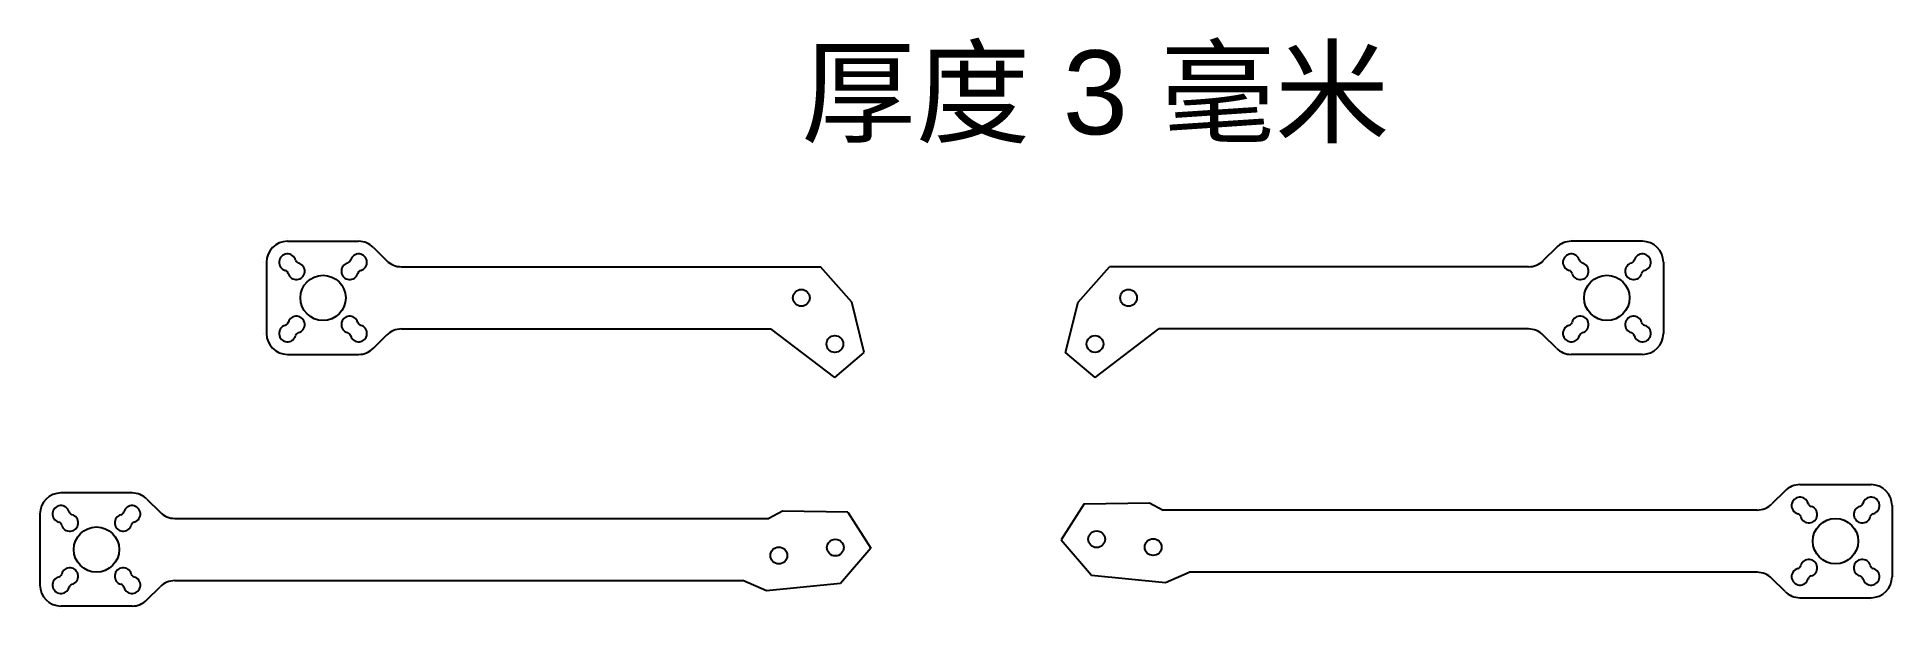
# Model space of a CAD drawing. Header units: inches. Extents: x -111 to 111, y -14 to 55.
import ezdxf

# ---------------------------------------------------------------- set-up
doc = ezdxf.new("R2010")
doc.units = ezdxf.units.IN
doc.header["$MEASUREMENT"] = 0
doc.layers.add('Arms', color=112, linetype='Continuous')
doc.styles.get("Standard").update_dxf_attribs({"font": 'arial.ttf'})

msp = doc.modelspace()

# ---------------------------------------------------------------- linework, layer by layer
at = {"layer": 'Arms'}
for p, q in [((-80.74, 30.57), (-80.74, 30.57)), ((-80.74, 30.24), (-72.26, 30.24)), ((-72.26, 30.57), (-72.26, 30.57)), ((-70.49, 29.51), (-68.92, 27.94)), ((70.49, 29.51), (68.92, 27.94)), ((72.26, 30.57), (72.26, 30.57)), ((80.74, 30.24), (72.26, 30.24)), ((80.74, 30.57), (80.74, 30.57)), ((-83.57, 27.74), (-83.57, 27.74)), ((-83.24, 27.74), (-83.24, 19.26)), ((-67.16, 27.21), (-17.21, 27.21)), ((-13.5, 23), (-17.21, 27.21)), ((13.5, 23), (17.21, 27.21)), ((67.16, 27.21), (17.21, 27.21)), ((83.24, 27.74), (83.24, 19.26)), ((83.57, 27.74), (83.57, 27.74)), ((-12, 17), (-13.5, 23)), ((12, 17), (13.5, 23)), ((-83.57, 19.26), (-83.57, 19.26)), ((-70.49, 17.49), (-68.92, 19.06)), ((-67.16, 19.79), (-23.12, 19.79)), ((-15.5, 14), (-23.12, 19.79)), ((15.5, 14), (23.12, 19.79)), ((67.16, 19.79), (23.12, 19.79)), ((70.49, 17.49), (68.92, 19.06)), ((83.57, 19.26), (83.57, 19.26)), ((-80.74, 16.76), (-72.26, 16.76)), ((-80.74, 16.43), (-80.74, 16.43)), ((-15.5, 14), (-12, 17)), ((15.5, 14), (12, 17)), ((80.74, 16.76), (72.26, 16.76)), ((80.74, 16.43), (80.74, 16.43)), ((-99.26, 0.24), (-107.74, 0.24)), ((97.74, 0.51), (96.17, -1.06)), ((99.51, 1.24), (107.99, 1.24)), ((-97.49, -0.49), (-95.92, -2.06)), ((-21.74, -1.92), (-23.36, -2.79)), ((-13.96, -2.05), (-21.74, -1.92)), ((-13.96, -2.05), (-11.21, -6.34)), ((14.21, -1.05), (11.46, -5.34)), ((14.21, -1.05), (21.99, -0.92)), ((21.99, -0.92), (23.61, -1.79)), ((94.41, -1.79), (23.61, -1.79)), ((110.49, -1.26), (110.49, -9.74)), ((110.82, -1.26), (110.82, -1.26)), ((-110.57, -2.26), (-110.57, -2.26)), ((-110.24, -2.26), (-110.24, -10.74)), ((-94.16, -2.79), (-23.36, -2.79)), ((-11.21, -6.34), (-14.85, -10.56)), ((11.46, -5.34), (15.1, -9.56)), ((-110.57, -10.74), (-110.57, -10.74)), ((-97.49, -12.51), (-95.92, -10.94)), ((-94.16, -10.21), (-26.48, -10.2)), ((-23.67, -11.43), (-26.48, -10.2)), ((-14.85, -10.56), (-23.67, -11.43)), ((15.1, -9.56), (23.92, -10.43)), ((23.92, -10.43), (26.73, -9.2)), ((94.41, -9.21), (26.73, -9.2)), ((97.74, -11.51), (96.17, -9.94)), ((110.82, -9.74), (110.82, -9.74)), ((-99.26, -13.24), (-107.74, -13.24)), ((99.51, -12.24), (107.99, -12.24)), ((107.99, -12.57), (107.99, -12.57)), ((-107.74, -13.57), (-107.74, -13.57))]:
    msp.add_line(p, q, dxfattribs=at)
for centre, radius in [((-76.5, 23.5), 2.7), ((-19.5, 23.5), 1), ((19.5, 23.5), 1), ((76.5, 23.5), 2.7), ((-15.5, 18), 1), ((15.5, 18), 1), ((-103.5, -6.5), 2.7), ((15.7, -5.27), 1), ((103.75, -5.5), 2.7), ((-22.18, -7.21), 1), ((-15.45, -6.27), 1), ((22.43, -6.21), 1)]:
    msp.add_circle(centre, radius, dxfattribs=at)
for centre, radius, start, end in [((-80.74, 27.74), 2.5, 90, 180), ((-72.26, 27.74), 2.5, 45, 90), ((72.26, 27.74), 2.5, 90, 135), ((80.74, 27.74), 2.5, 0, 90), ((-80.74, 27.74), 1, 15, 255), ((-81.13, 26.29), 0.5, 15, 75), ((-79.68, 26.68), 1, 195, 75), ((-79.29, 28.13), 0.5, 195, 255), ((-73.32, 26.68), 1, 105, 345), ((-73.71, 28.13), 0.5, 285, 345), ((-72.26, 27.74), 1, 285, 165), ((-71.87, 26.29), 0.5, 105, 165), ((-67.16, 29.71), 2.5, 225, 270), ((67.16, 29.71), 2.5, 270, 315), ((72.26, 27.74), 1, 15, 255), ((71.87, 26.29), 0.5, 15, 75), ((73.32, 26.68), 1, 195, 75), ((73.71, 28.13), 0.5, 195, 255), ((79.68, 26.68), 1, 105, 345), ((79.29, 28.13), 0.5, 285, 345), ((80.74, 27.74), 1, 285, 165), ((81.13, 26.29), 0.5, 105, 165), ((-80.74, 19.26), 1, 105, 345), ((-81.13, 20.71), 0.5, 285, 345), ((-79.68, 20.32), 1, 285, 165), ((-73.32, 20.32), 1, 15, 255), ((-72.26, 19.26), 1, 195, 75), ((-71.87, 20.71), 0.5, 195, 255), ((72.26, 19.26), 1, 105, 345), ((71.87, 20.71), 0.5, 285, 345), ((73.32, 20.32), 1, 285, 165), ((79.68, 20.32), 1, 15, 255), ((80.74, 19.26), 1, 195, 75), ((81.13, 20.71), 0.5, 195, 255), ((-80.74, 19.26), 2.5, 180.0006, 270), ((-79.29, 18.87), 0.5, 105, 165), ((-73.71, 18.87), 0.5, 15, 75), ((-67.16, 17.29), 2.5, 90, 135), ((67.16, 17.29), 2.5, 45, 90), ((73.71, 18.87), 0.5, 105, 165), ((79.29, 18.87), 0.5, 15, 75), ((80.74, 19.26), 2.5, 270, 359.9994), ((-72.26, 19.26), 2.5, 270, 315), ((72.26, 19.26), 2.5, 225, 270), ((-107.74, -2.26), 2.5, 90, 180), ((-99.26, -2.26), 2.5, 45, 90), ((99.51, -1.26), 2.5, 90, 135), ((107.99, -1.26), 2.5, 0, 90), ((-107.74, -2.26), 1, 15, 255), ((-106.29, -1.87), 0.5, 195, 255), ((-100.71, -1.87), 0.5, 285, 345), ((-99.26, -2.26), 1, 285, 165), ((-94.16, -0.29), 2.5, 225, 270), ((94.41, 0.71), 2.5, 270, 315), ((99.51, -1.26), 1, 15, 255), ((100.57, -2.32), 1, 195, 75), ((100.96, -0.87), 0.5, 195, 255), ((106.93, -2.32), 1, 105, 345), ((106.54, -0.87), 0.5, 285, 345), ((107.99, -1.26), 1, 285, 165), ((-108.13, -3.71), 0.5, 15, 75), ((-106.68, -3.32), 1, 195, 75), ((-100.32, -3.32), 1, 105, 345), ((-98.87, -3.71), 0.5, 105, 165), ((99.12, -2.71), 0.5, 15, 75), ((108.38, -2.71), 0.5, 105, 165), ((-106.68, -9.68), 1, 285, 165), ((-100.32, -9.68), 1, 15, 255), ((99.51, -9.74), 1, 105, 345), ((99.12, -8.29), 0.5, 285, 345), ((100.57, -8.68), 1, 285, 165), ((106.93, -8.68), 1, 15, 255), ((107.99, -9.74), 1, 195, 75), ((108.38, -8.29), 0.5, 195, 255), ((-107.74, -10.74), 2.5, 180, 270), ((-107.74, -10.74), 1, 105, 345), ((-108.13, -9.29), 0.5, 285, 345), ((-106.29, -11.13), 0.5, 105, 165), ((-100.71, -11.13), 0.5, 15, 75), ((-99.26, -10.74), 1, 195, 75), ((-98.87, -9.29), 0.5, 195, 255), ((-94.16, -12.71), 2.5, 90, 135), ((94.41, -11.71), 2.5, 45, 90), ((100.96, -10.13), 0.5, 105, 165), ((106.54, -10.13), 0.5, 15, 75), ((107.99, -9.74), 2.5, 270, 0), ((-99.26, -10.74), 2.5, 270, 315), ((99.51, -9.74), 2.5, 225, 270)]:
    msp.add_arc(centre, radius, start, end, dxfattribs=at)

# ---------------------------------------------------------------- texts
at = {"layer": 'Arms', "insert": (-19.5, 53), "char_height": 10, "attachment_point": 1}
msp.add_mtext_dynamic_manual_height_columns('{\\fSimSun|b0|i0|c134|p2;厚度} 3 {\\fSimSun|b0|i0|c134|p2;毫米}', width=90.5, gutter_width=1, heights=[0], dxfattribs=at)

doc.saveas('drawing.dxf')
